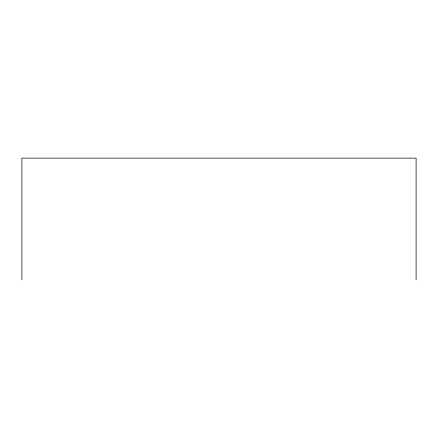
<?xml version="1.0" encoding="UTF-8"?>
<svg xmlns="http://www.w3.org/2000/svg" width="438" height="438" viewBox="0 0 438 438"><rect width="100%" height="100%" fill="white"/><g stroke="black" fill="none" stroke-linecap="round" stroke-linejoin="round"><path stroke-width="0.66" d="M416.1 279.871L416.1 158.129L21.9 158.129L21.9 279.871"/></g></svg>
